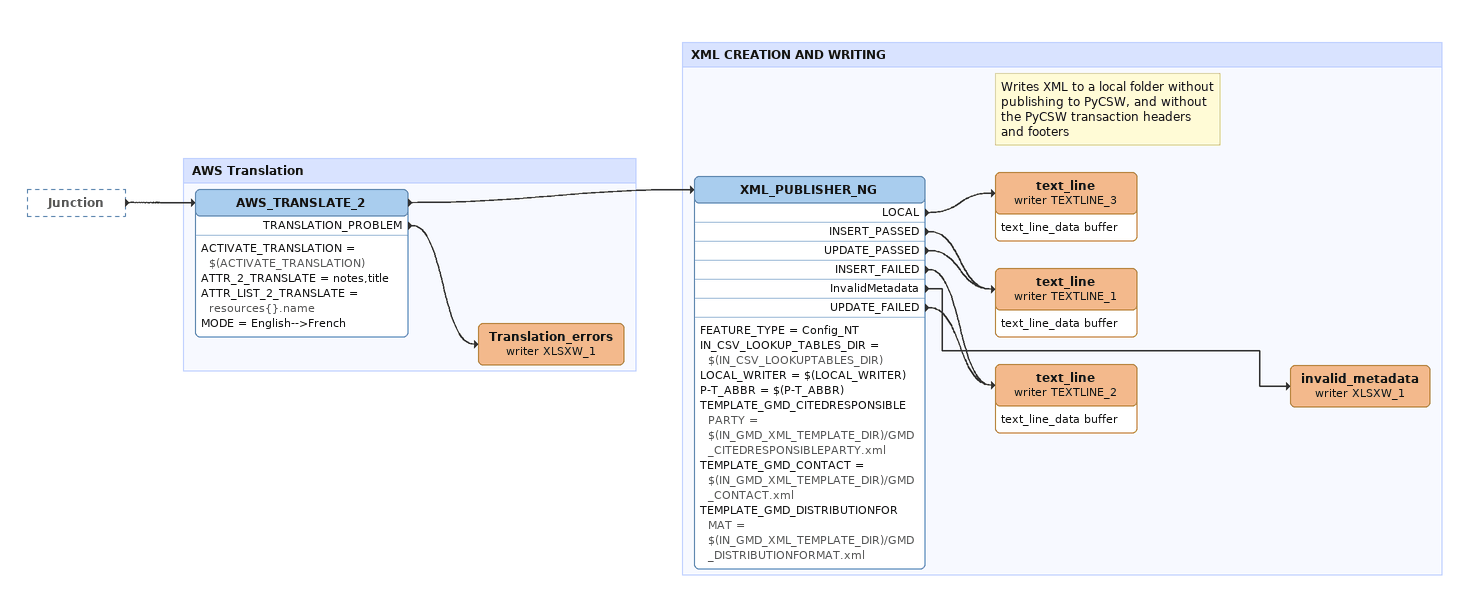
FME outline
Junction [outside]
    -> AWS_TRANSLATE_2

Bookmark: AWS Translation
AWS_TRANSLATE_2
    ACTIVATE_TRANSLATION = $(ACTIVATE_TRANSLATION)
    ATTR_2_TRANSLATE = notes,title
    ATTR_LIST_2_TRANSLATE = resources{}.name
    MODE = English-->French
    -> XML_PUBLISHER_NG
    TRANSLATION_PROBLEM -> Translation_errors (writer XLSXW_1)
Translation_errors (writer XLSXW_1)

Bookmark: XML CREATION AND WRITING
XML_PUBLISHER_NG
    FEATURE_TYPE = Config_NT
    IN_CSV_LOOKUP_TABLES_DIR = $(IN_CSV_LOOKUPTABLES_DIR)
    LOCAL_WRITER = $(LOCAL_WRITER)
    P-T_ABBR = $(P-T_ABBR)
    TEMPLATE_GMD_CITEDRESPONSIBLEPARTY = $(IN_GMD_XML_TEMPLATE_DIR)/GMD_CITEDRESPONSIBLEPARTY.xml
    TEMPLATE_GMD_CONTACT = $(IN_GMD_XML_TEMPLATE_DIR)/GMD_CONTACT.xml
    TEMPLATE_GMD_DISTRIBUTIONFORMAT = $(IN_GMD_XML_TEMPLATE_DIR)/GMD_DISTRIBUTIONFORMAT.xml
    LOCAL -> text_line (writer TEXTLINE_3)
    INSERT_PASSED -> text_line (writer TEXTLINE_1)
    UPDATE_PASSED -> text_line (writer TEXTLINE_1)
    INSERT_FAILED -> text_line (writer TEXTLINE_2)
    InvalidMetadata -> invalid_metadata (writer XLSXW_1)
    UPDATE_FAILED -> text_line (writer TEXTLINE_2)
Note: Writes XML to a local folder without publishing to PyCSW, and without the PyCSW transaction headers and footers
text_line (writer TEXTLINE_3)
    attributes: text_line_data buffer
text_line (writer TEXTLINE_1)
    attributes: text_line_data buffer
text_line (writer TEXTLINE_2)
    attributes: text_line_data buffer
invalid_metadata (writer XLSXW_1)
